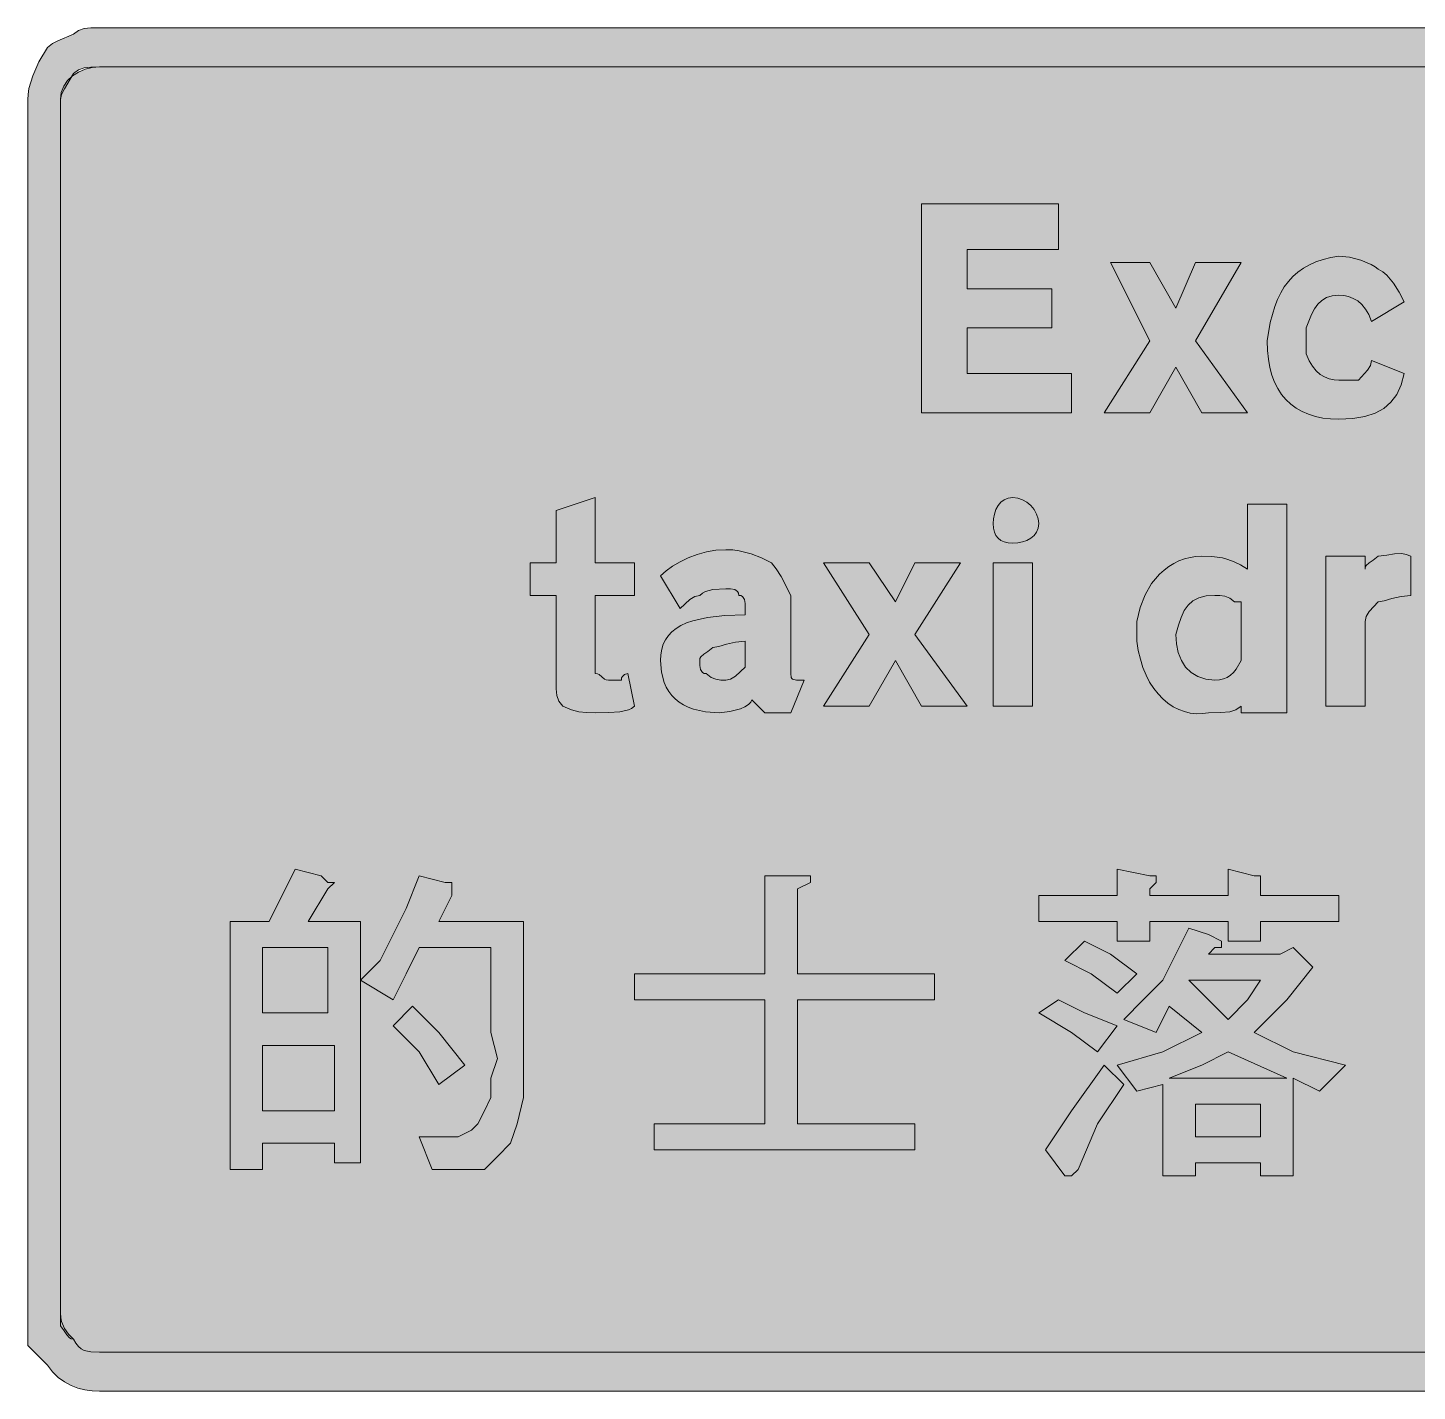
# Model space of a CAD drawing. Header units: metres. Extents: x 33 to 533, y 10 to 261.
# Drawn here: x 33.3 to 288.9, y 10.3 to 261.1 of the extents above; entities that cross this region are included whole.
import ezdxf

# ---------------------------------------------------------------- set-up
doc = ezdxf.new("R2010")
doc.units = ezdxf.units.M
doc.layers.add('FILL_BLACK_000000', color=7, linetype='Continuous', true_color=0x000000)
doc.layers.add('FILL_WHITE_FFFFFF', color=7, linetype='Continuous', true_color=0xffffff)

msp = doc.modelspace()

# ---------------------------------------------------------------- hatches: boundary and pattern name
at = {"layer": 'FILL_BLACK_000000', "true_color": 0x000000}
h = msp.add_hatch(color=7, dxfattribs=at)
h.dxf.hatch_style = 1
h.paths.add_polyline_path([(521.73, 260.97), (523.04, 260.61), (523.63, 260.32), (524.13, 259.92), (526.98, 258.72), (528.01, 258.23), (528.93, 257.52), (530.58, 254.67), (531.12, 253.64), (531.33, 252.72), (532.02, 251.13), (532.38, 249.87), (532.51, 248.84), (532.53, 247.92), (532.53, 24.72), (532.47, 23.37), (532.31, 22.04), (532.02, 20.73), (531.63, 19.47), (531.12, 18.26), (530.51, 17.13), (529.77, 16.07), (528.93, 15.12), (527.98, 13.88), (526.92, 12.85), (525.79, 12.02), (524.58, 11.37), (523.32, 10.89), (522.01, 10.56), (520.68, 10.38), (519.33, 10.32), (46.53, 10.32), (45.18, 10.38), (43.85, 10.56), (42.54, 10.89), (41.28, 11.37), (40.07, 12.02), (38.94, 12.85), (37.88, 13.88), (36.93, 15.12), (33.33, 18.72), (33.33, 24.72), (33.33, 247.92), (33.39, 248.87), (33.55, 249.93), (34.23, 252.27), (35.36, 254.84), (36.93, 257.52), (37.85, 258.23), (38.88, 258.72), (41.73, 259.92), (42.65, 260.61), (43.68, 260.97), (44.94, 261.1), (46.53, 261.12), (519.33, 261.12), (521.73, 260.97)])
h.paths.add_polyline_path([(43.68, 253.77), (42.65, 253.41), (41.73, 252.72), (40.08, 249.87), (39.54, 248.84), (39.33, 247.92), (39.33, 24.72), (39.38, 23.87), (39.54, 23.13), (40.08, 21.87), (40.85, 20.84), (41.73, 19.92), (42.18, 19.13), (42.65, 18.53), (43.14, 18.11), (43.68, 17.82), (44.94, 17.56), (46.53, 17.52), (519.33, 17.52), (520.42, 17.56), (521.73, 17.82), (522.4, 18.11), (523.04, 18.53), (523.63, 19.13), (524.13, 19.92), (525.01, 20.84), (525.78, 21.87), (526.32, 23.13), (526.48, 23.87), (526.53, 24.72), (526.53, 247.92), (526.38, 248.67), (526.02, 249.44), (525.33, 250.32), (525.18, 251.07), (524.82, 251.84), (524.13, 252.72), (523.63, 253.12), (523.04, 253.41), (521.73, 253.77), (519.33, 253.92), (46.53, 253.92), (44.94, 253.9), (43.68, 253.77)], flags=16)
h = msp.add_hatch(color=7, dxfattribs=at)
h.dxf.hatch_style = 1
h.paths.add_polyline_path([(206.13, 197.52), (225.33, 197.52), (225.33, 190.32), (197.73, 190.32), (197.73, 228.72), (222.93, 228.72), (222.93, 220.32), (206.13, 220.32), (206.13, 213.12), (221.73, 213.12), (221.73, 205.92), (206.13, 205.92), (206.13, 197.52)])
h = msp.add_hatch(color=7, dxfattribs=at)
h.dxf.hatch_style = 1
h.paths.add_polyline_path([(256.53, 217.92), (248.13, 203.52), (257.73, 190.32), (249.33, 190.32), (244.53, 198.72), (239.73, 190.32), (231.33, 190.32), (239.73, 203.52), (232.53, 217.92), (239.73, 217.92), (244.53, 209.52), (248.13, 217.92), (256.53, 217.92)])
h = msp.add_hatch(color=7, dxfattribs=at)
h.dxf.hatch_style = 1
h.paths.add_polyline_path([(276.5, 218.91), (278.58, 218.37), (280.44, 217.6), (281.17, 217.17), (281.73, 216.72), (282.58, 216.22), (283.32, 215.61), (284.58, 214.17), (285.61, 212.5), (286.53, 210.72), (280.53, 207.12), (280.03, 208.36), (279.42, 209.39), (278.74, 210.22), (277.98, 210.87), (277.17, 211.35), (276.31, 211.68), (275.43, 211.86), (274.53, 211.92), (273.29, 211.81), (272.24, 211.49), (271.37, 210.97), (270.63, 210.27), (270.01, 209.4), (269.47, 208.38), (268.53, 205.92), (268.53, 203.52), (268.53, 202.32), (268.53, 201.12), (269.03, 199.88), (269.64, 198.85), (270.32, 198.02), (271.08, 197.37), (271.89, 196.89), (272.75, 196.56), (273.63, 196.38), (274.53, 196.32), (278.13, 196.32), (279.78, 198.12), (280.32, 199.02), (280.53, 199.92), (286.53, 197.52), (285.97, 195.44), (285.16, 193.68), (284.1, 192.23), (282.78, 191.07), (281.17, 190.2), (279.27, 189.59), (277.06, 189.23), (274.53, 189.12), (273, 189.18), (271.55, 189.34), (270.19, 189.63), (268.92, 190.02), (267.75, 190.53), (266.66, 191.14), (265.67, 191.88), (264.78, 192.72), (263.99, 193.68), (263.29, 194.74), (262.7, 195.93), (262.21, 197.22), (261.83, 198.63), (261.55, 200.14), (261.39, 201.78), (261.33, 203.52), (261.9, 206.9), (262.72, 209.84), (263.23, 211.15), (263.82, 212.36), (264.48, 213.46), (265.23, 214.47), (266.06, 215.38), (266.98, 216.19), (267.99, 216.9), (269.09, 217.53), (270.3, 218.06), (271.6, 218.5), (273.01, 218.85), (274.53, 219.12), (276.5, 218.91)])
h = msp.add_hatch(color=7, dxfattribs=at)
h.dxf.hatch_style = 1
h.paths.add_polyline_path([(144.93, 162.72), (144.93, 156.72), (137.73, 156.72), (137.73, 144.72), (137.73, 142.32), (138.13, 142.27), (138.44, 142.13), (138.93, 141.72), (139.42, 141.31), (139.73, 141.17), (140.13, 141.12), (142.53, 141.12), (142.58, 141.52), (142.72, 141.81), (143.13, 142.17), (143.73, 142.32), (144.93, 136.32), (144.42, 135.92), (143.81, 135.63), (142.23, 135.27), (140.21, 135.14), (137.73, 135.12), (136.12, 135.14), (134.73, 135.27), (133.34, 135.63), (131.73, 136.32), (131.04, 137.24), (130.68, 138.27), (130.55, 139.53), (130.53, 141.12), (130.53, 156.72), (125.73, 156.72), (125.73, 162.72), (130.53, 162.72), (130.53, 172.32), (137.73, 174.72), (137.73, 162.72), (144.93, 162.72)])
h = msp.add_hatch(color=7, dxfattribs=at)
h.dxf.hatch_style = 1
h.paths.add_polyline_path([(219.22, 169.08), (218.92, 168.34), (218.44, 167.73), (217.83, 167.22), (217.1, 166.83), (216.29, 166.54), (215.43, 166.38), (214.53, 166.32), (213.69, 166.38), (212.96, 166.54), (212.34, 166.83), (211.83, 167.22), (211.44, 167.73), (211.16, 168.34), (210.99, 169.08), (210.93, 169.92), (210.99, 170.82), (211.16, 171.68), (211.44, 172.49), (211.83, 173.22), (212.34, 173.83), (212.96, 174.31), (213.69, 174.61), (214.53, 174.72), (215.43, 174.61), (216.29, 174.31), (217.1, 173.83), (217.83, 173.22), (218.44, 172.49), (218.92, 171.68), (219.22, 170.82), (219.33, 169.92), (219.22, 169.08)])
h = msp.add_hatch(color=7, dxfattribs=at)
h.dxf.hatch_style = 1
h.paths.add_polyline_path([(264.93, 173.52), (264.93, 135.12), (256.53, 135.12), (256.53, 136.32), (255.59, 135.63), (254.43, 135.27), (252.82, 135.14), (250.53, 135.12), (249.41, 134.97), (248.29, 134.95), (247.19, 135.07), (246.11, 135.33), (245.05, 135.72), (244.03, 136.24), (243.06, 136.89), (242.13, 137.67), (241.26, 138.58), (240.45, 139.61), (239.71, 140.76), (239.06, 142.04), (238.48, 143.43), (238, 144.95), (237.61, 146.58), (237.33, 148.32), (237.33, 151.92), (237.94, 154.5), (238.87, 156.83), (240.07, 158.88), (241.53, 160.62), (242.35, 161.36), (243.21, 162.02), (244.13, 162.59), (245.09, 163.06), (246.1, 163.43), (247.14, 163.7), (248.22, 163.86), (249.33, 163.92), (251.15, 163.88), (253.08, 163.62), (254.12, 163.33), (255.24, 162.91), (256.43, 162.31), (257.73, 161.52), (257.73, 173.52), (264.93, 173.52)])
h.paths.add_polyline_path([(256.53, 154.32), (256.53, 155.52), (255.33, 155.52), (254.43, 156.21), (253.53, 156.57), (252.63, 156.7), (251.73, 156.72), (250.09, 156.61), (248.75, 156.27), (247.66, 155.71), (246.78, 154.92), (246.07, 153.91), (245.49, 152.67), (244.99, 151.21), (244.53, 149.52), (244.64, 147.78), (244.98, 146.18), (245.54, 144.75), (246.33, 143.52), (247.34, 142.51), (248.58, 141.76), (250.04, 141.28), (251.73, 141.12), (252.58, 141.18), (253.32, 141.34), (253.99, 141.63), (254.58, 142.02), (255.12, 142.53), (255.61, 143.14), (256.53, 144.72), (256.53, 151.92), (256.53, 154.32)], flags=16)
h = msp.add_hatch(color=7, dxfattribs=at)
h.dxf.hatch_style = 1
h.paths.add_polyline_path([(168.93, 135.12), (166.53, 137.52), (166.37, 137.07), (165.93, 136.64), (165.26, 136.23), (164.43, 135.87), (162.48, 135.33), (160.53, 135.12), (158, 135.29), (155.81, 135.78), (154.83, 136.14), (153.95, 136.58), (153.15, 137.09), (152.43, 137.67), (151.8, 138.32), (151.25, 139.05), (150.78, 139.83), (150.4, 140.69), (149.9, 142.58), (149.73, 144.72), (149.79, 145.8), (149.96, 146.8), (150.24, 147.72), (150.65, 148.56), (151.17, 149.33), (151.82, 150.01), (152.59, 150.63), (153.48, 151.17), (154.5, 151.64), (155.65, 152.04), (158.34, 152.65), (161.56, 153.01), (165.33, 153.12), (165.33, 154.32), (165.31, 155.2), (165.18, 155.97), (164.82, 156.51), (164.53, 156.67), (164.13, 156.72), (164.08, 157.12), (163.92, 157.41), (163.38, 157.77), (162.61, 157.9), (161.73, 157.92), (159.33, 157.77), (158.02, 157.41), (157.43, 157.12), (156.93, 156.72), (156.03, 156.51), (155.13, 155.97), (153.33, 154.32), (149.73, 160.32), (150.74, 161.22), (151.94, 162.08), (153.32, 162.89), (154.83, 163.62), (156.46, 164.23), (158.17, 164.71), (159.93, 165.01), (161.73, 165.12), (163.03, 165.07), (164.22, 164.91), (166.38, 164.37), (168.31, 163.6), (170.13, 162.72), (171.03, 161.61), (171.93, 160.17), (173.73, 156.72), (173.73, 142.32), (173.77, 141.63), (173.86, 141.41), (174.03, 141.27), (174.74, 141.14), (176.13, 141.12), (173.73, 135.12), (168.93, 135.12)])
h.paths.add_polyline_path([(157.08, 143.07), (157.44, 142.53), (157.73, 142.37), (158.13, 142.32), (159.03, 141.63), (159.93, 141.27), (160.83, 141.14), (161.73, 141.12), (162.63, 141.33), (163.53, 141.87), (165.33, 143.52), (165.33, 148.32), (163.55, 148.13), (161.88, 147.72), (160.44, 147.31), (159.33, 147.12), (158.45, 146.41), (157.68, 145.92), (157.14, 145.43), (156.98, 145.12), (156.93, 144.72), (156.95, 143.84), (157.08, 143.07)], flags=16)
h = msp.add_hatch(color=7, dxfattribs=at)
h.dxf.hatch_style = 1
h.paths.add_polyline_path([(272.13, 163.92), (279.33, 163.92), (279.33, 161.52), (279.38, 161.92), (279.54, 162.23), (280.08, 162.72), (280.85, 163.21), (281.73, 163.92), (283.34, 164.09), (284.73, 164.37), (286.12, 164.43), (286.88, 164.26), (287.73, 163.92), (287.73, 156.72), (285.95, 156.53), (284.28, 156.12), (282.84, 155.71), (281.73, 155.52), (280.08, 153.72), (279.54, 152.82), (279.33, 151.92), (279.33, 136.32), (272.13, 136.32), (272.13, 163.92)])
h = msp.add_hatch(color=7, dxfattribs=at)
h.dxf.hatch_style = 1
h.paths.add_polyline_path([(204.93, 162.72), (196.53, 149.52), (206.13, 136.32), (197.73, 136.32), (192.93, 144.72), (188.13, 136.32), (179.73, 136.32), (188.13, 149.52), (179.73, 162.72), (188.13, 162.72), (192.93, 155.52), (196.53, 162.72), (204.93, 162.72)])
h = msp.add_hatch(color=7, dxfattribs=at)
h.dxf.hatch_style = 1
h.paths.add_polyline_path([(210.93, 136.32), (210.93, 162.72), (218.13, 162.72), (218.13, 136.32), (210.93, 136.32)])
h = msp.add_hatch(color=7, dxfattribs=at)
h.dxf.hatch_style = 1
h.paths.add_polyline_path([(89.73, 103.92), (88.53, 102.72), (84.93, 96.72), (94.53, 96.72), (94.53, 52.32), (89.73, 52.32), (89.73, 55.92), (76.53, 55.92), (76.53, 51.12), (70.53, 51.12), (70.53, 96.72), (77.73, 96.72), (82.53, 106.32), (87.33, 105.12), (88.53, 103.92), (89.73, 103.92)])
h.paths.add_polyline_path([(76.53, 91.92), (76.53, 79.92), (88.53, 79.92), (88.53, 91.92), (76.53, 91.92)], flags=16)
h.paths.add_polyline_path([(89.73, 73.92), (76.53, 73.92), (76.53, 61.92), (89.73, 61.92), (89.73, 73.92)], flags=16)
h = msp.add_hatch(color=7, dxfattribs=at)
h.dxf.hatch_style = 1
h.paths.add_polyline_path([(111.33, 103.92), (111.33, 102.72), (111.33, 101.52), (108.93, 96.72), (124.53, 96.72), (124.53, 75.12), (124.53, 69.12), (124.53, 64.32), (123.33, 59.52), (122.13, 55.92), (119.73, 53.52), (117.33, 51.12), (114.93, 51.12), (111.33, 51.12), (107.73, 51.12), (105.33, 57.12), (110.13, 57.12), (112.53, 57.12), (114.93, 58.32), (116.13, 59.52), (117.33, 61.92), (118.53, 64.32), (118.53, 67.92), (119.73, 71.52), (118.53, 76.32), (118.53, 91.92), (105.33, 91.92), (102.93, 87.12), (100.53, 82.32), (94.53, 85.92), (98.13, 89.52), (100.53, 94.32), (102.93, 99.12), (105.33, 105.12), (110.13, 103.92), (111.33, 103.92)])
h = msp.add_hatch(color=7, dxfattribs=at)
h.dxf.hatch_style = 1
h.paths.add_polyline_path([(176.13, 105.12), (177.33, 105.12), (177.33, 103.92), (174.93, 102.72), (174.93, 87.12), (200.13, 87.12), (200.13, 82.32), (174.93, 82.32), (174.93, 59.52), (196.53, 59.52), (196.53, 54.72), (148.53, 54.72), (148.53, 59.52), (168.93, 59.52), (168.93, 82.32), (144.93, 82.32), (144.93, 87.12), (168.93, 87.12), (168.93, 105.12), (173.73, 105.12), (176.13, 105.12)])
h = msp.add_hatch(color=7, dxfattribs=at)
h.dxf.hatch_style = 1
h.paths.add_polyline_path([(233.73, 101.52), (233.73, 106.32), (239.73, 105.12), (240.93, 105.12), (240.93, 103.92), (239.73, 102.72), (239.73, 101.52), (254.13, 101.52), (254.13, 106.32), (258.93, 105.12), (260.13, 105.12), (260.13, 103.92), (260.13, 101.52), (274.53, 101.52), (274.53, 96.72), (260.13, 96.72), (260.13, 93.12), (254.13, 93.12), (254.13, 96.72), (239.73, 96.72), (239.73, 93.12), (233.73, 93.12), (233.73, 96.72), (219.33, 96.72), (219.33, 101.52), (233.73, 101.52)])
h = msp.add_hatch(color=7, dxfattribs=at)
h.dxf.hatch_style = 1
h.paths.add_polyline_path([(246.93, 95.52), (250.53, 94.32), (252.93, 93.12), (252.93, 91.92), (251.73, 91.92), (250.53, 90.72), (263.73, 90.72), (266.13, 91.92), (269.73, 88.32), (264.93, 82.32), (258.93, 76.32), (266.13, 72.72), (275.73, 70.32), (270.93, 65.52), (266.13, 67.92), (266.13, 49.92), (260.13, 49.92), (260.13, 52.32), (248.13, 52.32), (248.13, 49.92), (242.13, 49.92), (242.13, 66.72), (237.33, 65.52), (233.73, 70.32), (242.13, 72.72), (249.33, 76.32), (243.33, 81.12), (240.93, 76.32), (234.93, 78.72), (238.53, 82.32), (242.13, 85.92), (244.53, 90.72), (246.93, 95.52)])
h.paths.add_polyline_path([(260.13, 85.92), (246.93, 85.92), (250.53, 82.32), (254.13, 78.72), (257.73, 82.32), (260.13, 85.92)], flags=16)
h.paths.add_polyline_path([(243.33, 67.92), (264.93, 67.92), (254.13, 72.72), (249.33, 70.32), (243.33, 67.92)], flags=16)
h.paths.add_polyline_path([(260.13, 63.12), (248.13, 63.12), (248.13, 57.12), (260.13, 57.12), (260.13, 63.12)], flags=16)
h = msp.add_hatch(color=7, dxfattribs=at)
h.dxf.hatch_style = 1
h.paths.add_polyline_path([(232.53, 90.72), (237.33, 87.12), (233.73, 83.52), (228.93, 87.12), (224.13, 89.52), (227.73, 93.12), (232.53, 90.72)])
h = msp.add_hatch(color=7, dxfattribs=at)
h.dxf.hatch_style = 1
h.paths.add_polyline_path([(227.73, 79.92), (233.73, 77.52), (230.13, 72.72), (225.33, 76.32), (219.33, 79.92), (222.93, 82.32), (227.73, 79.92)])
h = msp.add_hatch(color=7, dxfattribs=at)
h.dxf.hatch_style = 1
h.paths.add_polyline_path([(108.93, 76.32), (113.73, 70.32), (108.93, 66.72), (105.33, 72.72), (100.53, 77.52), (104.13, 81.12), (108.93, 76.32)])
h = msp.add_hatch(color=7, dxfattribs=at)
h.dxf.hatch_style = 1
h.paths.add_polyline_path([(225.33, 61.92), (231.33, 70.32), (234.93, 66.72), (230.13, 59.52), (226.53, 51.12), (225.33, 49.92), (224.13, 49.92), (220.53, 54.72), (225.33, 61.92)])
at = {"layer": 'FILL_WHITE_FFFFFF', "true_color": 0xffffff}
h = msp.add_hatch(color=7, dxfattribs=at)
h.dxf.hatch_style = 1
h.paths.add_polyline_path([(519.33, 253.92), (521.73, 253.92), (522.61, 253.73), (523.38, 253.32), (524.13, 252.72), (524.82, 251.84), (525.18, 251.07), (525.33, 250.32), (526.02, 249.44), (526.38, 248.67), (526.53, 247.92), (526.53, 24.72), (526.48, 23.87), (526.32, 23.13), (525.78, 21.87), (525.01, 20.84), (524.13, 19.92), (524.08, 19.52), (523.92, 19.21), (523.38, 18.72), (522.61, 18.23), (521.73, 17.52), (519.33, 17.52), (46.53, 17.52), (44.94, 17.56), (43.68, 17.82), (43.14, 18.11), (42.65, 18.53), (42.18, 19.13), (41.73, 19.92), (41.33, 19.97), (41.02, 20.13), (40.53, 20.67), (40.04, 21.44), (39.33, 22.32), (39.33, 24.72), (39.33, 247.92), (39.49, 249.21), (39.95, 250.38), (40.66, 251.4), (41.58, 252.27), (42.67, 252.97), (43.89, 253.49), (45.19, 253.81), (46.53, 253.92), (519.33, 253.92)])

# ---------------------------------------------------------------- linework, layer by layer
at = {"layer": 'FILL_BLACK_000000', "lineweight": 0, "true_color": 0x000000}
for points in [[(519.33, 10.32), (46.53, 10.32), (45.18, 10.38), (43.85, 10.56), (42.54, 10.89), (41.28, 11.37), (40.07, 12.02), (38.94, 12.85), (37.88, 13.88), (36.93, 15.12), (33.33, 18.72), (33.33, 24.72), (33.33, 247.92), (33.39, 248.87), (33.55, 249.93), (34.23, 252.27), (35.36, 254.84), (36.93, 257.52), (37.85, 258.23), (38.88, 258.72), (41.73, 259.92), (42.65, 260.61), (43.68, 260.97), (44.94, 261.1), (46.53, 261.12), (519.33, 261.12)], [(519.33, 253.92), (46.53, 253.92), (44.94, 253.9), (43.68, 253.77), (42.65, 253.41), (41.73, 252.72), (40.08, 249.87), (39.54, 248.84), (39.33, 247.92), (39.33, 24.72), (39.38, 23.87), (39.54, 23.13), (40.08, 21.87), (40.85, 20.84), (41.73, 19.92), (42.18, 19.13), (42.65, 18.53), (43.14, 18.11), (43.68, 17.82), (44.94, 17.56), (46.53, 17.52), (519.33, 17.52)]]:
    msp.add_lwpolyline(points, dxfattribs=at)
for points in [[(206.13, 197.52), (225.33, 197.52), (225.33, 190.32), (197.73, 190.32), (197.73, 228.72), (222.93, 228.72), (222.93, 220.32), (206.13, 220.32), (206.13, 213.12), (221.73, 213.12), (221.73, 205.92), (206.13, 205.92)], [(256.53, 217.92), (248.13, 203.52), (257.73, 190.32), (249.33, 190.32), (244.53, 198.72), (239.73, 190.32), (231.33, 190.32), (239.73, 203.52), (232.53, 217.92), (239.73, 217.92), (244.53, 209.52), (248.13, 217.92)], [(276.5, 218.91), (278.58, 218.37), (280.44, 217.6), (281.17, 217.17), (281.73, 216.72), (282.58, 216.22), (283.32, 215.61), (284.58, 214.17), (285.61, 212.5), (286.53, 210.72), (280.53, 207.12), (280.03, 208.36), (279.42, 209.39), (278.74, 210.22), (277.98, 210.87), (277.17, 211.35), (276.31, 211.68), (275.43, 211.86), (274.53, 211.92), (273.29, 211.81), (272.24, 211.49), (271.37, 210.97), (270.63, 210.27), (270.01, 209.4), (269.47, 208.38), (268.53, 205.92), (268.53, 203.52), (268.53, 202.32), (268.53, 201.12), (269.03, 199.88), (269.64, 198.85), (270.32, 198.02), (271.08, 197.37), (271.89, 196.89), (272.75, 196.56), (273.63, 196.38), (274.53, 196.32), (278.13, 196.32), (279.78, 198.12), (280.32, 199.02), (280.53, 199.92), (286.53, 197.52), (285.97, 195.44), (285.16, 193.68), (284.1, 192.23), (282.78, 191.07), (281.17, 190.2), (279.27, 189.59), (277.06, 189.23), (274.53, 189.12), (273, 189.18), (271.55, 189.34), (270.19, 189.63), (268.92, 190.02), (267.75, 190.53), (266.66, 191.14), (265.67, 191.88), (264.78, 192.72), (263.99, 193.68), (263.29, 194.74), (262.7, 195.93), (262.21, 197.22), (261.83, 198.63), (261.55, 200.14), (261.39, 201.78), (261.33, 203.52), (261.9, 206.9), (262.72, 209.84), (263.23, 211.15), (263.82, 212.36), (264.48, 213.46), (265.23, 214.47), (266.06, 215.38), (266.98, 216.19), (267.99, 216.9), (269.09, 217.53), (270.3, 218.06), (271.6, 218.5), (273.01, 218.85), (274.53, 219.12)], [(144.93, 162.72), (144.93, 156.72), (137.73, 156.72), (137.73, 144.72), (137.73, 142.32), (138.13, 142.27), (138.44, 142.13), (138.93, 141.72), (139.42, 141.31), (139.73, 141.17), (140.13, 141.12), (142.53, 141.12), (142.58, 141.52), (142.72, 141.81), (143.13, 142.17), (143.73, 142.32), (144.93, 136.32), (144.42, 135.92), (143.81, 135.63), (142.23, 135.27), (140.21, 135.14), (137.73, 135.12), (136.12, 135.14), (134.73, 135.27), (133.34, 135.63), (131.73, 136.32), (131.04, 137.24), (130.68, 138.27), (130.55, 139.53), (130.53, 141.12), (130.53, 156.72), (125.73, 156.72), (125.73, 162.72), (130.53, 162.72), (130.53, 172.32), (137.73, 174.72), (137.73, 162.72)], [(219.22, 169.08), (218.92, 168.34), (218.44, 167.73), (217.83, 167.22), (217.1, 166.83), (216.29, 166.54), (215.43, 166.38), (214.53, 166.32), (213.69, 166.38), (212.96, 166.54), (212.34, 166.83), (211.83, 167.22), (211.44, 167.73), (211.16, 168.34), (210.99, 169.08), (210.93, 169.92), (210.99, 170.82), (211.16, 171.68), (211.44, 172.49), (211.83, 173.22), (212.34, 173.83), (212.96, 174.31), (213.69, 174.61), (214.53, 174.72), (215.43, 174.61), (216.29, 174.31), (217.1, 173.83), (217.83, 173.22), (218.44, 172.49), (218.92, 171.68), (219.22, 170.82), (219.33, 169.92)], [(264.93, 173.52), (264.93, 135.12), (256.53, 135.12), (256.53, 136.32), (255.59, 135.63), (254.43, 135.27), (252.82, 135.14), (250.53, 135.12), (249.41, 134.97), (248.29, 134.95), (247.19, 135.07), (246.11, 135.33), (245.05, 135.72), (244.03, 136.24), (243.06, 136.89), (242.13, 137.67), (241.26, 138.58), (240.45, 139.61), (239.71, 140.76), (239.06, 142.04), (238.48, 143.43), (238, 144.95), (237.61, 146.58), (237.33, 148.32), (237.33, 151.92), (237.94, 154.5), (238.87, 156.83), (240.07, 158.88), (241.53, 160.62), (242.35, 161.36), (243.21, 162.02), (244.13, 162.59), (245.09, 163.06), (246.1, 163.43), (247.14, 163.7), (248.22, 163.86), (249.33, 163.92), (251.15, 163.88), (253.08, 163.62), (254.12, 163.33), (255.24, 162.91), (256.43, 162.31), (257.73, 161.52), (257.73, 173.52)], [(168.93, 135.12), (166.53, 137.52), (166.37, 137.07), (165.93, 136.64), (165.26, 136.23), (164.43, 135.87), (162.48, 135.33), (160.53, 135.12), (158, 135.29), (155.81, 135.78), (154.83, 136.14), (153.95, 136.58), (153.15, 137.09), (152.43, 137.67), (151.8, 138.32), (151.25, 139.05), (150.78, 139.83), (150.4, 140.69), (149.9, 142.58), (149.73, 144.72), (149.79, 145.8), (149.96, 146.8), (150.24, 147.72), (150.65, 148.56), (151.17, 149.33), (151.82, 150.01), (152.59, 150.63), (153.48, 151.17), (154.5, 151.64), (155.65, 152.04), (158.34, 152.65), (161.56, 153.01), (165.33, 153.12), (165.33, 154.32), (165.31, 155.2), (165.18, 155.97), (164.82, 156.51), (164.53, 156.67), (164.13, 156.72), (164.08, 157.12), (163.92, 157.41), (163.38, 157.77), (162.61, 157.9), (161.73, 157.92), (159.33, 157.77), (158.02, 157.41), (157.43, 157.12), (156.93, 156.72), (156.03, 156.51), (155.13, 155.97), (153.33, 154.32), (149.73, 160.32), (150.74, 161.22), (151.94, 162.08), (153.32, 162.89), (154.83, 163.62), (156.46, 164.23), (158.17, 164.71), (159.93, 165.01), (161.73, 165.12), (163.03, 165.07), (164.22, 164.91), (166.38, 164.37), (168.31, 163.6), (170.13, 162.72), (171.03, 161.61), (171.93, 160.17), (173.73, 156.72), (173.73, 142.32), (173.77, 141.63), (173.86, 141.41), (174.03, 141.27), (174.74, 141.14), (176.13, 141.12), (173.73, 135.12)], [(272.13, 163.92), (279.33, 163.92), (279.33, 161.52), (279.38, 161.92), (279.54, 162.23), (280.08, 162.72), (280.85, 163.21), (281.73, 163.92), (283.34, 164.09), (284.73, 164.37), (286.12, 164.43), (286.88, 164.26), (287.73, 163.92), (287.73, 156.72), (285.95, 156.53), (284.28, 156.12), (282.84, 155.71), (281.73, 155.52), (280.08, 153.72), (279.54, 152.82), (279.33, 151.92), (279.33, 136.32), (272.13, 136.32)], [(204.93, 162.72), (196.53, 149.52), (206.13, 136.32), (197.73, 136.32), (192.93, 144.72), (188.13, 136.32), (179.73, 136.32), (188.13, 149.52), (179.73, 162.72), (188.13, 162.72), (192.93, 155.52), (196.53, 162.72)], [(210.93, 136.32), (210.93, 162.72), (218.13, 162.72), (218.13, 136.32)], [(256.53, 154.32), (256.53, 155.52), (255.33, 155.52), (254.43, 156.21), (253.53, 156.57), (252.63, 156.7), (251.73, 156.72), (250.09, 156.61), (248.75, 156.27), (247.66, 155.71), (246.78, 154.92), (246.07, 153.91), (245.49, 152.67), (244.99, 151.21), (244.53, 149.52), (244.64, 147.78), (244.98, 146.18), (245.54, 144.75), (246.33, 143.52), (247.34, 142.51), (248.58, 141.76), (250.04, 141.28), (251.73, 141.12), (252.58, 141.18), (253.32, 141.34), (253.99, 141.63), (254.58, 142.02), (255.12, 142.53), (255.61, 143.14), (256.53, 144.72), (256.53, 151.92)], [(157.08, 143.07), (157.44, 142.53), (157.73, 142.37), (158.13, 142.32), (159.03, 141.63), (159.93, 141.27), (160.83, 141.14), (161.73, 141.12), (162.63, 141.33), (163.53, 141.87), (165.33, 143.52), (165.33, 148.32), (163.55, 148.13), (161.88, 147.72), (160.44, 147.31), (159.33, 147.12), (158.45, 146.41), (157.68, 145.92), (157.14, 145.43), (156.98, 145.12), (156.93, 144.72), (156.95, 143.84)], [(89.73, 103.92), (88.53, 102.72), (84.93, 96.72), (94.53, 96.72), (94.53, 52.32), (89.73, 52.32), (89.73, 55.92), (76.53, 55.92), (76.53, 51.12), (70.53, 51.12), (70.53, 96.72), (77.73, 96.72), (82.53, 106.32), (87.33, 105.12), (88.53, 103.92)], [(111.33, 103.92), (111.33, 102.72), (111.33, 101.52), (108.93, 96.72), (124.53, 96.72), (124.53, 75.12), (124.53, 69.12), (124.53, 64.32), (123.33, 59.52), (122.13, 55.92), (119.73, 53.52), (117.33, 51.12), (114.93, 51.12), (111.33, 51.12), (107.73, 51.12), (105.33, 57.12), (110.13, 57.12), (112.53, 57.12), (114.93, 58.32), (116.13, 59.52), (117.33, 61.92), (118.53, 64.32), (118.53, 67.92), (119.73, 71.52), (118.53, 76.32), (118.53, 91.92), (105.33, 91.92), (102.93, 87.12), (100.53, 82.32), (94.53, 85.92), (98.13, 89.52), (100.53, 94.32), (102.93, 99.12), (105.33, 105.12), (110.13, 103.92)], [(176.13, 105.12), (177.33, 105.12), (177.33, 103.92), (174.93, 102.72), (174.93, 87.12), (200.13, 87.12), (200.13, 82.32), (174.93, 82.32), (174.93, 59.52), (196.53, 59.52), (196.53, 54.72), (148.53, 54.72), (148.53, 59.52), (168.93, 59.52), (168.93, 82.32), (144.93, 82.32), (144.93, 87.12), (168.93, 87.12), (168.93, 105.12), (173.73, 105.12)], [(233.73, 101.52), (233.73, 106.32), (239.73, 105.12), (240.93, 105.12), (240.93, 103.92), (239.73, 102.72), (239.73, 101.52), (254.13, 101.52), (254.13, 106.32), (258.93, 105.12), (260.13, 105.12), (260.13, 103.92), (260.13, 101.52), (274.53, 101.52), (274.53, 96.72), (260.13, 96.72), (260.13, 93.12), (254.13, 93.12), (254.13, 96.72), (239.73, 96.72), (239.73, 93.12), (233.73, 93.12), (233.73, 96.72), (219.33, 96.72), (219.33, 101.52)], [(246.93, 95.52), (250.53, 94.32), (252.93, 93.12), (252.93, 91.92), (251.73, 91.92), (250.53, 90.72), (263.73, 90.72), (266.13, 91.92), (269.73, 88.32), (264.93, 82.32), (258.93, 76.32), (266.13, 72.72), (275.73, 70.32), (270.93, 65.52), (266.13, 67.92), (266.13, 49.92), (260.13, 49.92), (260.13, 52.32), (248.13, 52.32), (248.13, 49.92), (242.13, 49.92), (242.13, 66.72), (237.33, 65.52), (233.73, 70.32), (242.13, 72.72), (249.33, 76.32), (243.33, 81.12), (240.93, 76.32), (234.93, 78.72), (238.53, 82.32), (242.13, 85.92), (244.53, 90.72)], [(232.53, 90.72), (237.33, 87.12), (233.73, 83.52), (228.93, 87.12), (224.13, 89.52), (227.73, 93.12)], [(76.53, 91.92), (76.53, 79.92), (88.53, 79.92), (88.53, 91.92)], [(260.13, 85.92), (246.93, 85.92), (250.53, 82.32), (254.13, 78.72), (257.73, 82.32)], [(227.73, 79.92), (233.73, 77.52), (230.13, 72.72), (225.33, 76.32), (219.33, 79.92), (222.93, 82.32)], [(108.93, 76.32), (113.73, 70.32), (108.93, 66.72), (105.33, 72.72), (100.53, 77.52), (104.13, 81.12)], [(89.73, 73.92), (76.53, 73.92), (76.53, 61.92), (89.73, 61.92)], [(243.33, 67.92), (264.93, 67.92), (254.13, 72.72), (249.33, 70.32)], [(225.33, 61.92), (231.33, 70.32), (234.93, 66.72), (230.13, 59.52), (226.53, 51.12), (225.33, 49.92), (224.13, 49.92), (220.53, 54.72)], [(260.13, 63.12), (248.13, 63.12), (248.13, 57.12), (260.13, 57.12)]]:
    msp.add_lwpolyline(points, close=True, dxfattribs=at)
at = {"layer": 'FILL_WHITE_FFFFFF', "lineweight": 0, "true_color": 0xffffff}
msp.add_lwpolyline([(519.33, 17.52), (46.53, 17.52), (44.94, 17.56), (43.68, 17.82), (43.14, 18.11), (42.65, 18.53), (42.18, 19.13), (41.73, 19.92), (41.33, 19.97), (41.02, 20.13), (40.53, 20.67), (40.04, 21.44), (39.33, 22.32), (39.33, 24.72), (39.33, 247.92), (39.49, 249.21), (39.95, 250.38), (40.66, 251.4), (41.58, 252.27), (42.67, 252.97), (43.89, 253.49), (45.19, 253.81), (46.53, 253.92), (519.33, 253.92)], dxfattribs=at)

doc.saveas('drawing.dxf')
